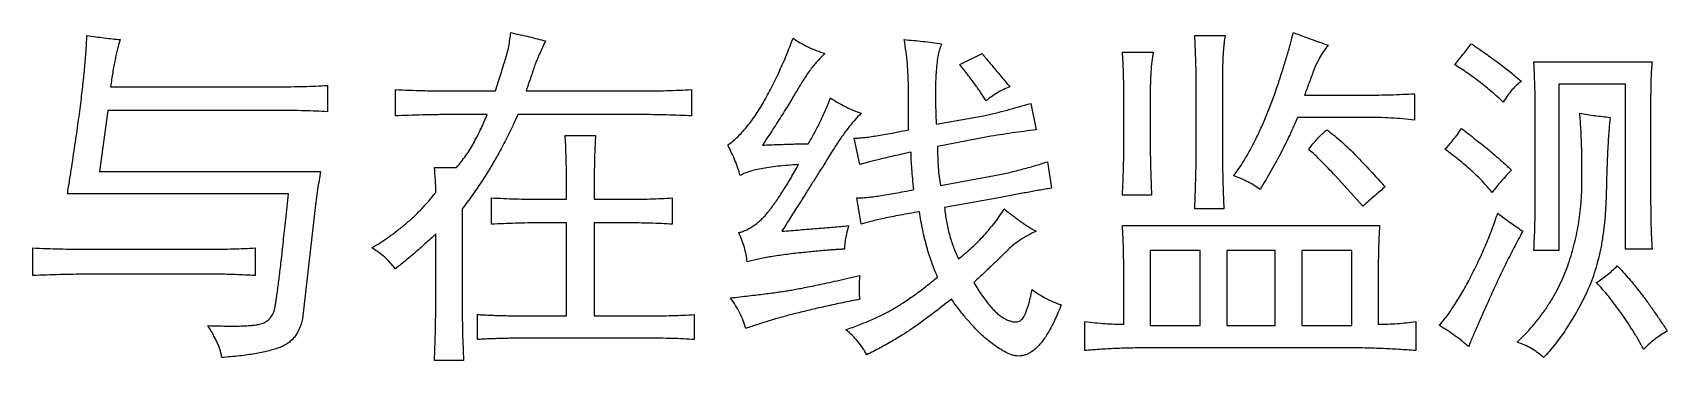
# Model space of a CAD drawing. Header units: millimetres. Extents: x 1359 to 3697, y -340 to 585.
# Drawn here: x 2986.6 to 3079.5, y 271.1 to 289.8 of the extents above; entities that cross this region are included whole.
import ezdxf

# ---------------------------------------------------------------- set-up
doc = ezdxf.new("R2010")
doc.units = ezdxf.units.MM

msp = doc.modelspace()

# ---------------------------------------------------------------- linework, layer by layer
at = {"color": 1, "linetype": 'Continuous', "lineweight": 25}
for p, q in [((3052.613, 289.599), (3054.35, 289.599)), ((3039.271, 287.941), (3040.534, 288.573)), ((3048.508, 288.652), (3050.245, 288.652)), ((3071.876, 288.099), (3078.587, 288.099)), ((3052.692, 282.81), (3052.692, 287.152)), ((3054.192, 287.31), (3054.192, 282.81)), ((2991.034, 286.678), (3000.508, 286.678)), ((3003.35, 286.757), (3003.35, 285.257)), ((3007.218, 285.02), (3007.218, 286.52)), ((3010.534, 286.441), (3012.903, 286.441)), ((3014.639, 286.441), (3021.034, 286.441)), ((3024.034, 286.52), (3024.034, 285.02)), ((3036.35, 284.231), (3036.35, 286.757)), ((3048.587, 283.283), (3048.587, 286.441)), ((3050.087, 286.204), (3050.087, 283.283)), ((3058.85, 286.204), (3062.403, 286.204)), ((3065.087, 286.283), (3065.087, 284.783)), ((3073.297, 286.836), (3073.297, 277.362)), ((3077.087, 286.836), (3073.297, 286.836)), ((3077.087, 277.441), (3077.087, 286.836)), ((2990.876, 285.336), (2990.403, 281.862)), ((3000.666, 285.336), (2990.876, 285.336)), ((3012.429, 285.099), (3010.534, 285.099)), ((3021.034, 285.099), (3014.166, 285.099)), ((3043.297, 285.731), (3043.613, 284.231)), ((3071.955, 280.204), (3071.955, 285.81)), ((3078.508, 285.81), (3078.508, 280.204)), ((3037.929, 284.547), (3040.613, 285.02)), ((3062.324, 284.941), (3058.455, 284.941)), ((3016.85, 283.915), (3018.587, 283.915)), ((3033.587, 282.257), (3033.271, 283.757)), ((3040.85, 283.836), (3038.008, 283.283)), ((3044.245, 282.415), (3044.482, 280.915)), ((2990.403, 281.862), (3002.955, 281.862)), ((3009.429, 282.099), (3010.692, 282.099)), ((3016.929, 280.283), (3016.929, 281.389)), ((3018.508, 281.389), (3018.508, 280.283)), ((3038.166, 281.073), (3041.245, 281.626)), ((3062.166, 279.889), (3060.587, 281.626)), ((3001.139, 280.599), (2988.587, 280.599)), ((3050.166, 280.52), (3048.508, 280.52)), ((3002.639, 279.652), (3001.929, 273.494)), ((3011.008, 279.731), (3011.008, 274.204)), ((3012.666, 278.862), (3012.666, 280.362)), ((3015.429, 280.283), (3016.929, 280.283)), ((3018.508, 280.283), (3020.324, 280.283)), ((3022.929, 280.362), (3022.929, 278.862)), ((3033.666, 278.862), (3033.429, 280.362)), ((3041.482, 280.362), (3038.403, 279.81)), ((3054.271, 279.731), (3052.613, 279.731)), ((3016.929, 278.941), (3015.429, 278.941)), ((3016.929, 273.652), (3016.929, 278.941)), ((3020.324, 278.941), (3018.508, 278.941)), ((3018.508, 278.941), (3018.508, 273.652)), ((3048.508, 278.783), (3063.113, 278.783)), ((3009.508, 274.204), (3009.508, 278.31)), ((2986.613, 275.941), (2986.613, 277.52)), ((2989.613, 277.441), (2996.639, 277.441)), ((2999.245, 277.52), (2999.245, 275.941)), ((3052.929, 277.362), (3050.087, 277.362)), ((3050.087, 277.362), (3050.087, 273.099)), ((3052.929, 273.099), (3052.929, 277.362)), ((3057.192, 277.362), (3054.429, 277.362)), ((3054.429, 277.362), (3054.429, 273.099)), ((3057.192, 273.099), (3057.192, 277.362)), ((3061.534, 277.362), (3058.692, 277.362)), ((3058.692, 277.362), (3058.692, 273.099)), ((3061.534, 273.099), (3061.534, 277.362)), ((3073.297, 277.362), (3071.876, 277.362)), ((3078.587, 277.441), (3077.087, 277.441)), ((2997.192, 276.02), (2989.613, 276.02)), ((3048.587, 273.178), (3048.587, 276.178)), ((3063.034, 276.178), (3063.034, 273.178)), ((3011.876, 272.31), (3011.876, 273.731)), ((3015.113, 273.652), (3016.929, 273.652)), ((3018.508, 273.652), (3021.508, 273.652)), ((3024.192, 273.731), (3024.192, 272.31)), ((3046.376, 271.678), (3046.376, 273.336)), ((3050.087, 273.099), (3052.929, 273.099)), ((3054.429, 273.099), (3057.192, 273.099)), ((3058.692, 273.099), (3061.534, 273.099)), ((3065.166, 273.336), (3065.166, 271.678)), ((3021.508, 272.389), (3015.113, 272.389)), ((3011.087, 271.126), (3009.429, 271.126)), ((3061.061, 271.836), (3050.166, 271.836))]:
    msp.add_line(p, q, dxfattribs=at)
for points, knots in [([(3012.903, 286.441), (3012.953, 286.607), (3013.05, 286.926), (3013.195, 287.387), (3013.328, 287.813), (3013.495, 288.334), (3013.669, 288.975), (3013.737, 289.496), (3013.771, 289.757)], [0, 0, 0, 0, 0.151379, 0.291428, 0.421774, 0.541351, 0.769979, 1, 1, 1, 1]), ([(3013.771, 289.757), (3013.951, 289.719), (3014.301, 289.644), (3014.807, 289.523), (3015.287, 289.408), (3015.595, 289.324), (3015.745, 289.283)], [0, 0, 0, 0, 0.271219, 0.528708, 0.770455, 1, 1, 1, 1]), ([(3054.824, 281.626), (3054.932, 281.768), (3055.161, 282.07), (3055.479, 282.582), (3055.81, 283.159), (3056.139, 283.807), (3056.464, 284.509), (3056.774, 285.254), (3057.074, 286.031), (3057.352, 286.83), (3057.605, 287.622), (3057.842, 288.376), (3058.043, 289.083), (3058.162, 289.539), (3058.218, 289.757)], [0, 0, 0, 0, 0.060637, 0.128268, 0.203476, 0.286098, 0.374068, 0.465296, 0.558971, 0.656103, 0.751457, 0.840567, 0.923583, 1, 1, 1, 1]), ([(3058.218, 289.757), (3058.553, 289.63), (3059.207, 289.383), (3059.869, 289.157), (3060.192, 289.047)], [0, 0, 0, 0, 0.511592, 1, 1, 1, 1]), ([(2988.587, 280.599), (2988.629, 280.857), (2988.712, 281.365), (2988.828, 282.112), (2988.937, 282.83), (2989.039, 283.52), (2989.136, 284.182), (2989.224, 284.815), (2989.302, 285.421), (2989.376, 285.998), (2989.44, 286.546), (2989.499, 287.066), (2989.548, 287.557), (2989.593, 288.02), (2989.627, 288.455), (2989.658, 288.861), (2989.678, 289.239), (2989.687, 289.482), (2989.692, 289.599)], [0, 0, 0, 0, 0.086523, 0.170029, 0.249885, 0.326776, 0.400704, 0.470986, 0.538265, 0.602584, 0.663267, 0.720995, 0.775416, 0.826566, 0.874742, 0.919656, 0.961292, 1, 1, 1, 1]), ([(2989.692, 289.599), (2989.86, 289.574), (2990.188, 289.526), (2990.671, 289.462), (2991.135, 289.405), (2991.439, 289.376), (2991.587, 289.362)], [0, 0, 0, 0, 0.266112, 0.520974, 0.766147, 1, 1, 1, 1]), ([(2991.587, 289.362), (2991.56, 289.28), (2991.503, 289.107), (2991.433, 288.832), (2991.358, 288.534), (2991.288, 288.211), (2991.222, 287.863), (2991.154, 287.49), (2991.094, 287.092), (2991.055, 286.819), (2991.034, 286.678)], [0, 0, 0, 0, 0.095035, 0.198682, 0.31059, 0.430562, 0.559714, 0.698294, 0.844932, 1, 1, 1, 1]), ([(3015.745, 289.283), (3015.684, 289.16), (3015.57, 288.927), (3015.415, 288.599), (3015.29, 288.315), (3015.207, 288.099), (3015.145, 287.931), (3015.096, 287.787), (3015.037, 287.621), (3014.973, 287.43), (3014.899, 287.216), (3014.818, 286.979), (3014.73, 286.717), (3014.671, 286.536), (3014.639, 286.441)], [0, 0, 0, 0, 0.1353323, 0.2548509, 0.3560705, 0.4403602, 0.4821664, 0.531832, 0.5896771, 0.655389, 0.7292788, 0.8122527, 0.9021898, 1, 1, 1, 1]), ([(3026.087, 283.362), (3026.172, 283.426), (3026.348, 283.556), (3026.603, 283.775), (3026.851, 284.026), (3027.099, 284.304), (3027.346, 284.609), (3027.587, 284.944), (3027.83, 285.304), (3028.149, 285.834), (3028.541, 286.541), (3028.978, 287.451), (3029.41, 288.419), (3029.666, 289.095), (3029.797, 289.441)], [0, 0, 0, 0, 0.044267, 0.090829, 0.139558, 0.191232, 0.245424, 0.302586, 0.363073, 0.426198, 0.559554, 0.699333, 0.845982, 1, 1, 1, 1]), ([(3029.797, 289.441), (3029.933, 289.352), (3030.206, 289.172), (3030.647, 288.939), (3031.118, 288.737), (3031.447, 288.628), (3031.613, 288.573)], [0, 0, 0, 0, 0.240077, 0.486096, 0.739586, 1, 1, 1, 1]), ([(3036.35, 286.757), (3036.347, 286.96), (3036.341, 287.375), (3036.295, 288.012), (3036.218, 288.678), (3036.149, 289.131), (3036.113, 289.362)], [0, 0, 0, 0, 0.23231, 0.475179, 0.731403, 1, 1, 1, 1]), ([(3036.113, 289.362), (3036.462, 289.332), (3037.175, 289.27), (3037.883, 289.174), (3038.245, 289.126)], [0, 0, 0, 0, 0.490216, 1, 1, 1, 1]), ([(3038.245, 289.126), (3038.206, 289.035), (3038.122, 288.833), (3038.036, 288.482), (3037.972, 288.058), (3037.932, 287.657), (3037.91, 287.295), (3037.899, 286.986), (3037.889, 286.649), (3037.887, 286.283), (3037.89, 285.89), (3037.9, 285.468), (3037.91, 285.016), (3037.923, 284.706), (3037.929, 284.547)], [0, 0, 0, 0, 0.06393, 0.141752, 0.234036, 0.342157, 0.403028, 0.469525, 0.542959, 0.622068, 0.706871, 0.798653, 0.896144, 1, 1, 1, 1]), ([(3052.692, 287.152), (3052.691, 287.341), (3052.688, 287.729), (3052.672, 288.326), (3052.65, 288.953), (3052.626, 289.381), (3052.613, 289.599)], [0, 0, 0, 0, 0.231643, 0.475286, 0.732167, 1, 1, 1, 1]), ([(3054.35, 289.599), (3054.337, 289.53), (3054.309, 289.385), (3054.277, 289.153), (3054.253, 288.9), (3054.227, 288.625), (3054.216, 288.327), (3054.198, 288.008), (3054.195, 287.665), (3054.193, 287.431), (3054.192, 287.31)], [0, 0, 0, 0, 0.091832, 0.19331, 0.304587, 0.424611, 0.553267, 0.693359, 0.842235, 1, 1, 1, 1]), ([(3060.192, 289.047), (3060.103, 288.929), (3059.929, 288.699), (3059.708, 288.332), (3059.514, 287.965), (3059.319, 287.472), (3059.104, 286.885), (3058.932, 286.425), (3058.85, 286.204)], [0, 0, 0, 0, 0.139761, 0.274361, 0.405574, 0.53379, 0.77686, 1, 1, 1, 1]), ([(3067.376, 287.941), (3067.536, 288.131), (3067.861, 288.518), (3068.167, 288.921), (3068.324, 289.126)], [0, 0, 0, 0, 0.4902162, 1, 1, 1, 1]), ([(3068.324, 289.126), (3068.591, 288.945), (3069.111, 288.593), (3069.85, 288.054), (3070.533, 287.527), (3070.959, 287.168), (3071.166, 286.994)], [0, 0, 0, 0, 0.272187, 0.52951, 0.772198, 1, 1, 1, 1]), ([(3031.613, 288.573), (3031.48, 288.445), (3031.201, 288.176), (3030.816, 287.704), (3030.435, 287.16), (3030.131, 286.655), (3029.875, 286.218), (3029.666, 285.864), (3029.436, 285.492), (3029.191, 285.101), (3028.931, 284.692), (3028.657, 284.264), (3028.363, 283.82), (3028.163, 283.517), (3028.061, 283.362)], [0, 0, 0, 0, 0.087637, 0.183855, 0.28842, 0.402395, 0.463546, 0.52866, 0.597584, 0.670722, 0.74744, 0.827742, 0.911883, 1, 1, 1, 1]), ([(3040.771, 285.889), (3040.672, 286.04), (3040.462, 286.361), (3040.109, 286.853), (3039.711, 287.388), (3039.422, 287.751), (3039.271, 287.941)], [0, 0, 0, 0, 0.213951, 0.452238, 0.713437, 1, 1, 1, 1]), ([(3040.534, 288.573), (3040.565, 288.534), (3040.636, 288.444), (3040.76, 288.294), (3040.916, 288.112), (3041.096, 287.89), (3041.31, 287.638), (3041.55, 287.347), (3041.821, 287.024), (3042.013, 286.797), (3042.113, 286.678)], [0, 0, 0, 0, 0.060727, 0.139051, 0.236652, 0.352012, 0.486648, 0.639044, 0.810717, 1, 1, 1, 1]), ([(3048.587, 286.441), (3048.583, 286.81), (3048.576, 287.547), (3048.531, 288.284), (3048.508, 288.652)], [0, 0, 0, 0, 0.499693, 1, 1, 1, 1]), ([(3050.245, 288.652), (3050.22, 288.473), (3050.167, 288.099), (3050.121, 287.511), (3050.091, 286.874), (3050.088, 286.434), (3050.087, 286.204)], [0, 0, 0, 0, 0.221028, 0.461304, 0.720057, 1, 1, 1, 1]), ([(3070.139, 285.81), (3069.926, 286.004), (3069.497, 286.393), (3068.821, 286.942), (3068.113, 287.46), (3067.622, 287.781), (3067.376, 287.941)], [0, 0, 0, 0, 0.2477069, 0.4969001, 0.7477564, 1, 1, 1, 1]), ([(3071.955, 285.81), (3071.956, 285.867), (3071.957, 285.994), (3071.948, 286.2), (3071.944, 286.438), (3071.935, 286.708), (3071.922, 287.01), (3071.912, 287.345), (3071.893, 287.711), (3071.882, 287.967), (3071.876, 288.099)], [0, 0, 0, 0, 0.075301, 0.165953, 0.269364, 0.38812, 0.519676, 0.665262, 0.826256, 1, 1, 1, 1]), ([(3078.587, 288.099), (3078.574, 287.953), (3078.546, 287.631), (3078.526, 287.102), (3078.511, 286.485), (3078.509, 286.045), (3078.508, 285.81)], [0, 0, 0, 0, 0.192006, 0.42318, 0.692483, 1, 1, 1, 1]), ([(3071.166, 286.994), (3071.073, 286.922), (3070.881, 286.774), (3070.623, 286.495), (3070.368, 286.176), (3070.218, 285.935), (3070.139, 285.81)], [0, 0, 0, 0, 0.222668, 0.461317, 0.718724, 1, 1, 1, 1]), ([(3000.508, 286.678), (3000.764, 286.679), (3001.264, 286.682), (3001.994, 286.697), (3002.686, 286.718), (3003.133, 286.744), (3003.35, 286.757)], [0, 0, 0, 0, 0.27044, 0.527557, 0.770366, 1, 1, 1, 1]), ([(3007.218, 286.52), (3007.475, 286.508), (3008.001, 286.482), (3008.81, 286.46), (3009.659, 286.445), (3010.238, 286.443), (3010.534, 286.441)], [0, 0, 0, 0, 0.232074, 0.476349, 0.73202, 1, 1, 1, 1]), ([(3021.034, 286.441), (3021.304, 286.443), (3021.831, 286.445), (3022.601, 286.46), (3023.331, 286.482), (3023.804, 286.508), (3024.034, 286.52)], [0, 0, 0, 0, 0.269859, 0.526119, 0.769793, 1, 1, 1, 1]), ([(3030.666, 283.441), (3030.783, 283.643), (3031.019, 284.05), (3031.342, 284.689), (3031.651, 285.354), (3031.835, 285.814), (3031.929, 286.047)], [0, 0, 0, 0, 0.241243, 0.487127, 0.74035, 1, 1, 1, 1]), ([(3031.929, 286.047), (3032.062, 285.958), (3032.33, 285.78), (3032.755, 285.546), (3033.201, 285.343), (3033.51, 285.233), (3033.666, 285.178)], [0, 0, 0, 0, 0.246437, 0.494968, 0.745484, 1, 1, 1, 1]), ([(3042.113, 286.678), (3041.985, 286.625), (3041.736, 286.52), (3041.384, 286.332), (3041.062, 286.124), (3040.867, 285.966), (3040.771, 285.889)], [0, 0, 0, 0, 0.265394, 0.519669, 0.762884, 1, 1, 1, 1]), ([(3062.403, 286.204), (3062.85, 286.208), (3063.745, 286.215), (3064.64, 286.261), (3065.087, 286.283)], [0, 0, 0, 0, 0.499792, 1, 1, 1, 1]), ([(3003.35, 285.257), (3003.137, 285.27), (3002.702, 285.295), (3002.041, 285.317), (3001.36, 285.332), (3000.9, 285.335), (3000.666, 285.336)], [0, 0, 0, 0, 0.238782, 0.486069, 0.738704, 1, 1, 1, 1]), ([(3010.534, 285.099), (3010.228, 285.098), (3009.636, 285.096), (3008.777, 285.08), (3007.977, 285.059), (3007.465, 285.033), (3007.218, 285.02)], [0, 0, 0, 0, 0.276792, 0.535985, 0.776734, 1, 1, 1, 1]), ([(3010.692, 282.099), (3010.783, 282.206), (3010.968, 282.423), (3011.218, 282.771), (3011.462, 283.135), (3011.756, 283.646), (3012.09, 284.298), (3012.317, 284.835), (3012.429, 285.099)], [0, 0, 0, 0, 0.1210556, 0.2448326, 0.3696589, 0.497975, 0.7525828, 1, 1, 1, 1]), ([(3014.166, 285.099), (3014.082, 284.91), (3013.91, 284.518), (3013.617, 283.922), (3013.297, 283.294), (3012.939, 282.635), (3012.536, 281.948), (3012.077, 281.233), (3011.566, 280.488), (3011.198, 279.988), (3011.008, 279.731)], [0, 0, 0, 0, 0.099577, 0.205776, 0.318884, 0.438344, 0.565979, 0.701615, 0.846461, 1, 1, 1, 1]), ([(3024.034, 285.02), (3023.804, 285.033), (3023.331, 285.059), (3022.601, 285.08), (3021.831, 285.096), (3021.304, 285.098), (3021.034, 285.099)], [0, 0, 0, 0, 0.230207, 0.473881, 0.730141, 1, 1, 1, 1]), ([(3033.666, 285.178), (3033.531, 285.037), (3033.25, 284.741), (3032.851, 284.239), (3032.444, 283.671), (3032.106, 283.14), (3031.808, 282.662), (3031.546, 282.236), (3031.24, 281.755), (3030.899, 281.212), (3030.522, 280.608), (3030.104, 279.948), (3029.647, 279.228), (3029.33, 278.728), (3029.166, 278.468)], [0, 0, 0, 0, 0.072364, 0.151257, 0.237494, 0.331308, 0.384549, 0.446216, 0.516693, 0.596095, 0.683922, 0.780561, 0.885818, 1, 1, 1, 1]), ([(3040.613, 285.02), (3041.061, 285.129), (3041.961, 285.348), (3042.851, 285.603), (3043.297, 285.731)], [0, 0, 0, 0, 0.498249, 1, 1, 1, 1]), ([(3070.929, 272.152), (3071.084, 272.304), (3071.39, 272.605), (3071.814, 273.083), (3072.209, 273.569), (3072.57, 274.072), (3072.901, 274.586), (3073.2, 275.115), (3073.463, 275.659), (3073.697, 276.214), (3073.901, 276.782), (3074.08, 277.359), (3074.232, 277.944), (3074.356, 278.538), (3074.462, 279.139), (3074.532, 279.749), (3074.583, 280.368), (3074.604, 280.99), (3074.608, 281.602), (3074.608, 282.193), (3074.603, 282.757), (3074.591, 283.294), (3074.573, 283.804), (3074.551, 284.287), (3074.518, 284.742), (3074.494, 285.036), (3074.482, 285.178)], [0, 0, 0, 0, 0.046419, 0.091728, 0.13648, 0.180377, 0.223964, 0.267262, 0.310136, 0.353098, 0.396079, 0.439057, 0.482122, 0.525366, 0.568706, 0.612571, 0.656686, 0.701523, 0.745497, 0.787594, 0.827817, 0.866171, 0.902454, 0.93688, 0.969471, 1, 1, 1, 1]), ([(3074.482, 285.178), (3074.771, 285.129), (3075.347, 285.032), (3075.929, 284.971), (3076.218, 284.941)], [0, 0, 0, 0, 0.501464, 1, 1, 1, 1]), ([(3033.271, 283.757), (3033.345, 283.76), (3033.508, 283.765), (3033.777, 283.786), (3034.09, 283.825), (3034.452, 283.879), (3034.861, 283.942), (3035.315, 284.025), (3035.817, 284.122), (3036.167, 284.193), (3036.35, 284.231)], [0, 0, 0, 0, 0.071311, 0.156882, 0.258871, 0.37542, 0.508291, 0.656889, 0.820172, 1, 1, 1, 1]), ([(3043.613, 284.231), (3043.159, 284.174), (3042.235, 284.058), (3041.316, 283.911), (3040.85, 283.836)], [0, 0, 0, 0, 0.492297, 1, 1, 1, 1]), ([(3058.455, 284.941), (3058.315, 284.617), (3058.025, 283.95), (3057.523, 282.944), (3056.958, 281.897), (3056.539, 281.196), (3056.324, 280.836)], [0, 0, 0, 0, 0.228735, 0.471073, 0.728235, 1, 1, 1, 1]), ([(3059.087, 283.126), (3059.167, 283.229), (3059.324, 283.433), (3059.577, 283.719), (3059.836, 283.988), (3060.021, 284.15), (3060.113, 284.231)], [0, 0, 0, 0, 0.258968, 0.511242, 0.757524, 1, 1, 1, 1]), ([(3060.113, 284.231), (3060.258, 284.123), (3060.549, 283.907), (3060.965, 283.55), (3061.377, 283.173), (3061.914, 282.624), (3062.599, 281.896), (3063.147, 281.301), (3063.429, 280.994)], [0, 0, 0, 0, 0.116406, 0.234398, 0.354309, 0.476794, 0.730769, 1, 1, 1, 1]), ([(3065.087, 284.783), (3064.872, 284.808), (3064.432, 284.859), (3063.755, 284.907), (3063.049, 284.937), (3062.568, 284.94), (3062.324, 284.941)], [0, 0, 0, 0, 0.234704, 0.479253, 0.734975, 1, 1, 1, 1]), ([(3066.824, 283.126), (3066.904, 283.208), (3067.068, 283.38), (3067.305, 283.662), (3067.541, 283.975), (3067.693, 284.196), (3067.771, 284.31)], [0, 0, 0, 0, 0.227442, 0.469258, 0.727621, 1, 1, 1, 1]), ([(3067.771, 284.31), (3068.038, 284.103), (3068.556, 283.702), (3069.298, 283.103), (3069.978, 282.519), (3070.406, 282.129), (3070.613, 281.941)], [0, 0, 0, 0, 0.27357, 0.5308376, 0.7734388, 1, 1, 1, 1]), ([(3076.218, 284.941), (3076.205, 284.844), (3076.175, 284.624), (3076.143, 284.256), (3076.106, 283.815), (3076.08, 283.299), (3076.049, 282.71), (3076.024, 282.046), (3076, 281.308), (3075.984, 280.514), (3075.954, 279.701), (3075.885, 278.907), (3075.79, 278.15), (3075.666, 277.43), (3075.508, 276.746), (3075.318, 276.1), (3075.1, 275.489), (3074.846, 274.918), (3074.571, 274.379), (3074.294, 273.862), (3074.006, 273.371), (3073.705, 272.906), (3073.404, 272.461), (3073.089, 272.044), (3072.765, 271.653), (3072.54, 271.405), (3072.429, 271.283)], [0, 0, 0, 0, 0.0202419, 0.0456483, 0.076054, 0.1114394, 0.1520365, 0.1976379, 0.2482473, 0.3040678, 0.3611259, 0.4157192, 0.4681285, 0.5182567, 0.5662664, 0.6125066, 0.6568897, 0.6996696, 0.7412328, 0.7813792, 0.8205215, 0.8584403, 0.8954095, 0.9310993, 0.9660268, 1, 1, 1, 1]), ([(3016.929, 281.389), (3016.928, 281.639), (3016.926, 282.113), (3016.91, 282.785), (3016.89, 283.377), (3016.863, 283.745), (3016.85, 283.915)], [0, 0, 0, 0, 0.297246, 0.562162, 0.797126, 1, 1, 1, 1]), ([(3018.587, 283.915), (3018.574, 283.745), (3018.546, 283.377), (3018.526, 282.785), (3018.511, 282.113), (3018.509, 281.639), (3018.508, 281.389)], [0, 0, 0, 0, 0.202874, 0.437838, 0.702754, 1, 1, 1, 1]), ([(3026.797, 281.626), (3026.754, 281.771), (3026.667, 282.065), (3026.504, 282.5), (3026.313, 282.935), (3026.163, 283.219), (3026.087, 283.362)], [0, 0, 0, 0, 0.242456, 0.487944, 0.7413211, 1, 1, 1, 1]), ([(3028.061, 283.362), (3028.213, 283.368), (3028.504, 283.379), (3028.922, 283.399), (3029.303, 283.408), (3029.647, 283.421), (3029.954, 283.43), (3030.224, 283.434), (3030.457, 283.443), (3030.6, 283.442), (3030.666, 283.441)], [0, 0, 0, 0, 0.175123, 0.335675, 0.481573, 0.614016, 0.731848, 0.835074, 0.924842, 1, 1, 1, 1]), ([(3038.008, 283.283), (3038.009, 283.08), (3038.012, 282.685), (3038.042, 282.112), (3038.089, 281.578), (3038.141, 281.237), (3038.166, 281.073)], [0, 0, 0, 0, 0.275476, 0.534127, 0.775035, 1, 1, 1, 1]), ([(3048.508, 280.52), (3048.52, 280.776), (3048.544, 281.269), (3048.567, 281.984), (3048.583, 282.65), (3048.585, 283.078), (3048.587, 283.283)], [0, 0, 0, 0, 0.277401, 0.535613, 0.776821, 1, 1, 1, 1]), ([(3050.087, 283.283), (3050.088, 283.078), (3050.091, 282.65), (3050.107, 281.984), (3050.129, 281.269), (3050.153, 280.776), (3050.166, 280.52)], [0, 0, 0, 0, 0.223179, 0.464387, 0.722599, 1, 1, 1, 1]), ([(3026.718, 278.389), (3026.797, 278.41), (3026.956, 278.454), (3027.187, 278.552), (3027.41, 278.677), (3027.63, 278.824), (3027.846, 278.994), (3028.058, 279.188), (3028.263, 279.408), (3028.531, 279.746), (3028.872, 280.213), (3029.281, 280.831), (3029.698, 281.519), (3029.971, 282.005), (3030.113, 282.257)], [0, 0, 0, 0, 0.046259, 0.093677, 0.14177, 0.191694, 0.243768, 0.297864, 0.354685, 0.414542, 0.542933, 0.68318, 0.835539, 1, 1, 1, 1]), ([(3030.113, 282.257), (3029.905, 282.244), (3029.51, 282.218), (3028.948, 282.162), (3028.444, 282.099), (3027.999, 282.027), (3027.613, 281.944), (3027.287, 281.851), (3027.016, 281.754), (3026.866, 281.666), (3026.797, 281.626)], [0, 0, 0, 0, 0.183588, 0.349473, 0.49856, 0.631003, 0.747202, 0.846524, 0.930352, 1, 1, 1, 1]), ([(3036.508, 282.968), (3036.337, 282.93), (3036.009, 282.857), (3035.54, 282.749), (3035.112, 282.65), (3034.726, 282.556), (3034.382, 282.472), (3034.079, 282.396), (3033.819, 282.326), (3033.66, 282.279), (3033.587, 282.257)], [0, 0, 0, 0, 0.174358, 0.335009, 0.48079, 0.612875, 0.731042, 0.834349, 0.923991, 1, 1, 1, 1]), ([(3036.666, 280.836), (3036.641, 281.039), (3036.594, 281.426), (3036.545, 281.984), (3036.513, 282.492), (3036.51, 282.815), (3036.508, 282.968)], [0, 0, 0, 0, 0.286251, 0.547045, 0.78532, 1, 1, 1, 1]), ([(3041.245, 281.626), (3041.505, 281.679), (3042.021, 281.784), (3042.78, 281.98), (3043.522, 282.179), (3044.006, 282.337), (3044.245, 282.415)], [0, 0, 0, 0, 0.257178, 0.508718, 0.756902, 1, 1, 1, 1]), ([(3052.613, 279.731), (3052.626, 280.002), (3052.65, 280.535), (3052.672, 281.319), (3052.688, 282.075), (3052.691, 282.568), (3052.692, 282.81)], [0, 0, 0, 0, 0.264144, 0.519613, 0.764572, 1, 1, 1, 1]), ([(3054.192, 282.81), (3054.193, 282.568), (3054.196, 282.075), (3054.212, 281.319), (3054.234, 280.535), (3054.259, 280.002), (3054.271, 279.731)], [0, 0, 0, 0, 0.235428, 0.480387, 0.735856, 1, 1, 1, 1]), ([(3060.587, 281.626), (3060.458, 281.765), (3060.205, 282.039), (3059.827, 282.431), (3059.455, 282.791), (3059.207, 283.016), (3059.087, 283.126)], [0, 0, 0, 0, 0.269063, 0.526288, 0.769876, 1, 1, 1, 1]), ([(3069.508, 280.678), (3069.327, 280.89), (3068.954, 281.325), (3068.316, 281.939), (3067.607, 282.55), (3067.09, 282.93), (3066.824, 283.126)], [0, 0, 0, 0, 0.229192, 0.471583, 0.728351, 1, 1, 1, 1]), ([(3002.955, 281.862), (3002.929, 281.698), (3002.873, 281.356), (3002.795, 280.823), (3002.716, 280.251), (3002.665, 279.856), (3002.639, 279.652)], [0, 0, 0, 0, 0.224091, 0.465005, 0.724066, 1, 1, 1, 1]), ([(3009.508, 280.678), (3009.504, 280.915), (3009.497, 281.39), (3009.452, 281.863), (3009.429, 282.099)], [0, 0, 0, 0, 0.49926, 1, 1, 1, 1]), ([(3056.324, 280.836), (3056.215, 280.914), (3055.993, 281.073), (3055.63, 281.279), (3055.239, 281.466), (3054.964, 281.572), (3054.824, 281.626)], [0, 0, 0, 0, 0.2360154, 0.4801353, 0.7353902, 1, 1, 1, 1]), ([(3070.613, 281.941), (3070.411, 281.734), (3070.02, 281.333), (3069.675, 280.892), (3069.508, 280.678)], [0, 0, 0, 0, 0.516039, 1, 1, 1, 1]), ([(2996.561, 273.099), (2996.743, 273.094), (2997.09, 273.084), (2997.585, 273.075), (2998.027, 273.071), (2998.418, 273.076), (2998.758, 273.092), (2999.046, 273.109), (2999.282, 273.139), (2999.521, 273.182), (2999.769, 273.265), (3000.01, 273.425), (3000.198, 273.633), (3000.296, 273.828), (3000.343, 273.993), (3000.371, 274.128), (3000.402, 274.307), (3000.442, 274.528), (3000.477, 274.795), (3000.522, 275.105), (3000.569, 275.459), (3000.617, 275.857), (3000.675, 276.298), (3000.728, 276.784), (3000.792, 277.312), (3000.851, 277.886), (3000.919, 278.502), (3000.988, 279.162), (3001.066, 279.865), (3001.115, 280.35), (3001.139, 280.599)], [0, 0, 0, 0, 0.050497, 0.096125, 0.137157, 0.173063, 0.204406, 0.231197, 0.25296, 0.270273, 0.298618, 0.324522, 0.349563, 0.375518, 0.384232, 0.39694, 0.413672, 0.434485, 0.459299, 0.488198, 0.521146, 0.558144, 0.599227, 0.64433, 0.693517, 0.746729, 0.804024, 0.865105, 0.930539, 1, 1, 1, 1]), ([(3005.876, 277.52), (3006.035, 277.617), (3006.356, 277.811), (3006.831, 278.131), (3007.304, 278.483), (3007.777, 278.862), (3008.242, 279.267), (3008.684, 279.71), (3009.111, 280.177), (3009.375, 280.511), (3009.508, 280.678)], [0, 0, 0, 0, 0.114967, 0.232879, 0.354625, 0.480059, 0.607992, 0.736524, 0.867773, 1, 1, 1, 1]), ([(3033.429, 280.362), (3033.515, 280.365), (3033.701, 280.37), (3034.002, 280.39), (3034.344, 280.43), (3034.727, 280.484), (3035.152, 280.547), (3035.619, 280.63), (3036.128, 280.727), (3036.482, 280.799), (3036.666, 280.836)], [0, 0, 0, 0, 0.078602, 0.170761, 0.275848, 0.393888, 0.524809, 0.66981, 0.827906, 1, 1, 1, 1]), ([(3044.482, 280.915), (3044.242, 280.875), (3043.754, 280.792), (3043.014, 280.658), (3042.254, 280.514), (3041.742, 280.413), (3041.482, 280.362)], [0, 0, 0, 0, 0.2392016, 0.4866196, 0.7392735, 1, 1, 1, 1]), ([(3063.429, 280.994), (3063.333, 280.912), (3063.135, 280.742), (3062.828, 280.477), (3062.503, 280.189), (3062.281, 279.991), (3062.166, 279.889)], [0, 0, 0, 0, 0.2248501, 0.4668981, 0.7248421, 1, 1, 1, 1]), ([(3012.666, 280.362), (3013.12, 280.34), (3014.04, 280.294), (3014.962, 280.287), (3015.429, 280.283)], [0, 0, 0, 0, 0.493325, 1, 1, 1, 1]), ([(3020.324, 280.283), (3020.556, 280.285), (3021.01, 280.287), (3021.676, 280.302), (3022.312, 280.324), (3022.726, 280.35), (3022.929, 280.362)], [0, 0, 0, 0, 0.266958, 0.522752, 0.766312, 1, 1, 1, 1]), ([(3036.982, 279.573), (3036.791, 279.541), (3036.425, 279.481), (3035.901, 279.383), (3035.418, 279.294), (3034.982, 279.203), (3034.589, 279.115), (3034.241, 279.032), (3033.939, 278.946), (3033.752, 278.889), (3033.666, 278.862)], [0, 0, 0, 0, 0.1703972, 0.3280666, 0.4718681, 0.6038364, 0.7221463, 0.8276751, 0.9198683, 1, 1, 1, 1]), ([(3038.008, 275.862), (3037.893, 276.136), (3037.658, 276.696), (3037.384, 277.594), (3037.145, 278.557), (3037.037, 279.228), (3036.982, 279.573)], [0, 0, 0, 0, 0.230056, 0.472193, 0.728593, 1, 1, 1, 1]), ([(3038.403, 279.81), (3038.434, 279.551), (3038.497, 279.039), (3038.666, 278.291), (3038.892, 277.572), (3039.092, 277.116), (3039.192, 276.889)], [0, 0, 0, 0, 0.257368, 0.508697, 0.755093, 1, 1, 1, 1]), ([(3039.192, 276.889), (3039.429, 277.083), (3039.912, 277.479), (3040.474, 278.035), (3040.907, 278.516), (3041.219, 278.903), (3041.52, 279.306), (3041.704, 279.588), (3041.797, 279.731)], [0, 0, 0, 0, 0.237264, 0.483855, 0.610538, 0.738795, 0.868322, 1, 1, 1, 1]), ([(3041.797, 279.731), (3041.892, 279.654), (3042.075, 279.506), (3042.35, 279.304), (3042.599, 279.11), (3042.837, 278.947), (3043.052, 278.794), (3043.256, 278.671), (3043.437, 278.557), (3043.557, 278.496), (3043.613, 278.468)], [0, 0, 0, 0, 0.165314, 0.318946, 0.461227, 0.591953, 0.710572, 0.817878, 0.914984, 1, 1, 1, 1]), ([(3066.508, 273.099), (3066.656, 273.284), (3066.967, 273.671), (3067.404, 274.322), (3067.852, 275.058), (3068.297, 275.871), (3068.729, 276.738), (3069.126, 277.639), (3069.5, 278.555), (3069.715, 279.18), (3069.824, 279.494)], [0, 0, 0, 0, 0.097846, 0.205959, 0.324692, 0.454668, 0.589966, 0.726124, 0.862409, 1, 1, 1, 1]), ([(3069.824, 279.494), (3070.059, 279.314), (3070.524, 278.96), (3071.006, 278.63), (3071.245, 278.468)], [0, 0, 0, 0, 0.506346, 1, 1, 1, 1]), ([(3071.876, 277.362), (3071.899, 277.836), (3071.944, 278.783), (3071.952, 279.731), (3071.955, 280.204)], [0, 0, 0, 0, 0.500186, 1, 1, 1, 1]), ([(3078.508, 280.204), (3078.511, 279.738), (3078.518, 278.816), (3078.564, 277.895), (3078.587, 277.441)], [0, 0, 0, 0, 0.506675, 1, 1, 1, 1]), ([(3015.429, 278.941), (3014.962, 278.938), (3014.04, 278.931), (3013.12, 278.885), (3012.666, 278.862)], [0, 0, 0, 0, 0.506675, 1, 1, 1, 1]), ([(3022.929, 278.862), (3022.726, 278.875), (3022.312, 278.901), (3021.676, 278.922), (3021.01, 278.938), (3020.556, 278.94), (3020.324, 278.941)], [0, 0, 0, 0, 0.233688, 0.477248, 0.733042, 1, 1, 1, 1]), ([(3029.166, 278.468), (3029.511, 278.494), (3030.182, 278.544), (3031.158, 278.623), (3032.076, 278.702), (3032.669, 278.757), (3032.955, 278.783)], [0, 0, 0, 0, 0.272991, 0.53065, 0.772984, 1, 1, 1, 1]), ([(3032.955, 278.783), (3032.92, 278.657), (3032.852, 278.415), (3032.775, 278.065), (3032.728, 277.744), (3032.722, 277.539), (3032.718, 277.441)], [0, 0, 0, 0, 0.287936, 0.55054, 0.785859, 1, 1, 1, 1]), ([(3048.587, 276.178), (3048.583, 276.606), (3048.575, 277.475), (3048.531, 278.343), (3048.508, 278.783)], [0, 0, 0, 0, 0.492492, 1, 1, 1, 1]), ([(3063.113, 278.783), (3063.09, 278.343), (3063.046, 277.475), (3063.038, 276.606), (3063.034, 276.178)], [0, 0, 0, 0, 0.507508, 1, 1, 1, 1]), ([(3009.508, 278.31), (3009.303, 278.12), (3008.907, 277.752), (3008.318, 277.236), (3007.765, 276.761), (3007.396, 276.474), (3007.218, 276.336)], [0, 0, 0, 0, 0.2771604, 0.5361362, 0.7769483, 1, 1, 1, 1]), ([(3027.192, 276.731), (3027.175, 276.865), (3027.141, 277.138), (3027.037, 277.548), (3026.901, 277.969), (3026.78, 278.246), (3026.718, 278.389)], [0, 0, 0, 0, 0.2337924, 0.4770702, 0.7312502, 1, 1, 1, 1]), ([(3043.613, 278.468), (3043.45, 278.388), (3043.136, 278.235), (3042.701, 277.978), (3042.321, 277.704), (3042.044, 277.45), (3041.829, 277.235), (3041.643, 277.058), (3041.44, 276.854), (3041.207, 276.636), (3040.954, 276.393), (3040.675, 276.131), (3040.379, 275.842), (3040.169, 275.648), (3040.061, 275.547)], [0, 0, 0, 0, 0.117564, 0.226371, 0.327234, 0.420751, 0.469458, 0.524872, 0.586984, 0.655819, 0.731802, 0.814496, 0.90388, 1, 1, 1, 1]), ([(3071.245, 278.468), (3071.077, 278.153), (3070.743, 277.529), (3070.268, 276.588), (3069.817, 275.652), (3069.463, 274.878), (3069.194, 274.276), (3069.006, 273.855), (3068.834, 273.462), (3068.672, 273.1), (3068.526, 272.764), (3068.396, 272.454), (3068.274, 272.176), (3068.201, 271.999), (3068.166, 271.915)], [0, 0, 0, 0, 0.147542, 0.29324, 0.436606, 0.577867, 0.645993, 0.709609, 0.768716, 0.823479, 0.874103, 0.920592, 0.962362, 1, 1, 1, 1]), ([(2986.613, 277.52), (2986.873, 277.508), (2987.386, 277.483), (2988.146, 277.461), (2988.886, 277.445), (2989.373, 277.443), (2989.613, 277.441)], [0, 0, 0, 0, 0.260382, 0.512829, 0.760331, 1, 1, 1, 1]), ([(2996.639, 277.441), (2996.871, 277.443), (2997.326, 277.445), (2997.991, 277.46), (2998.628, 277.482), (2999.042, 277.508), (2999.245, 277.52)], [0, 0, 0, 0, 0.266958, 0.522752, 0.766312, 1, 1, 1, 1]), ([(3007.218, 276.336), (3007.123, 276.451), (3006.932, 276.68), (3006.612, 276.994), (3006.259, 277.277), (3006.005, 277.439), (3005.876, 277.52)], [0, 0, 0, 0, 0.248851, 0.497033, 0.746732, 1, 1, 1, 1]), ([(3032.718, 277.441), (3032.666, 277.441), (3032.546, 277.439), (3032.345, 277.43), (3032.102, 277.41), (3031.816, 277.392), (3031.488, 277.36), (3031.12, 277.331), (3030.71, 277.288), (3030.268, 277.242), (3029.815, 277.195), (3029.375, 277.139), (3028.957, 277.081), (3028.561, 277.02), (3028.188, 276.953), (3027.836, 276.882), (3027.506, 276.81), (3027.294, 276.757), (3027.192, 276.731)], [0, 0, 0, 0, 0.0283, 0.06449, 0.108094, 0.159576, 0.218496, 0.28477, 0.358495, 0.440145, 0.523413, 0.603159, 0.678819, 0.750408, 0.818553, 0.882677, 0.943319, 1, 1, 1, 1]), ([(2989.613, 276.02), (2989.373, 276.019), (2988.886, 276.016), (2988.146, 276.001), (2987.386, 275.979), (2986.873, 275.954), (2986.613, 275.941)], [0, 0, 0, 0, 0.239669, 0.487171, 0.739618, 1, 1, 1, 1]), ([(2999.245, 275.941), (2999.054, 275.954), (2998.686, 275.978), (2998.152, 276), (2997.659, 276.016), (2997.343, 276.019), (2997.192, 276.02)], [0, 0, 0, 0, 0.279474, 0.538751, 0.779382, 1, 1, 1, 1]), ([(3026.245, 274.678), (3026.424, 274.697), (3026.771, 274.734), (3027.276, 274.794), (3027.748, 274.848), (3028.188, 274.905), (3028.597, 274.956), (3028.973, 275.01), (3029.317, 275.059), (3029.643, 275.111), (3029.977, 275.168), (3030.347, 275.24), (3030.766, 275.325), (3031.235, 275.42), (3031.753, 275.533), (3032.32, 275.655), (3032.937, 275.793), (3033.365, 275.89), (3033.587, 275.941)], [0, 0, 0, 0, 0.072575, 0.140475, 0.204434, 0.263722, 0.319071, 0.370144, 0.416504, 0.458988, 0.50276, 0.553055, 0.610654, 0.674714, 0.745701, 0.823535, 0.908301, 1, 1, 1, 1]), ([(3032.797, 272.862), (3033.052, 272.954), (3033.544, 273.13), (3034.244, 273.425), (3034.887, 273.724), (3035.489, 274.042), (3036.077, 274.405), (3036.689, 274.826), (3037.341, 275.314), (3037.779, 275.674), (3038.008, 275.862)], [0, 0, 0, 0, 0.1339, 0.259065, 0.376423, 0.485352, 0.596381, 0.718725, 0.853322, 1, 1, 1, 1]), ([(3033.587, 275.941), (3033.576, 275.805), (3033.556, 275.549), (3033.542, 275.188), (3033.552, 274.876), (3033.576, 274.686), (3033.587, 274.599)], [0, 0, 0, 0, 0.305086, 0.572586, 0.805328, 1, 1, 1, 1]), ([(3075.429, 275.547), (3075.533, 275.614), (3075.743, 275.751), (3076.043, 275.981), (3076.337, 276.225), (3076.521, 276.404), (3076.613, 276.494)], [0, 0, 0, 0, 0.24551, 0.494138, 0.745455, 1, 1, 1, 1]), ([(3076.613, 276.494), (3076.721, 276.384), (3076.946, 276.155), (3077.275, 275.782), (3077.613, 275.372), (3077.965, 274.928), (3078.324, 274.444), (3078.694, 273.924), (3079.076, 273.368), (3079.326, 272.982), (3079.455, 272.783)], [0, 0, 0, 0, 0.098933, 0.205096, 0.318641, 0.439583, 0.568108, 0.704665, 0.848438, 1, 1, 1, 1]), ([(3040.061, 275.547), (3040.138, 275.42), (3040.286, 275.177), (3040.513, 274.835), (3040.737, 274.531), (3040.949, 274.259), (3041.16, 274.026), (3041.361, 273.824), (3041.559, 273.66), (3041.751, 273.533), (3041.931, 273.436), (3042.1, 273.368), (3042.253, 273.322), (3042.394, 273.302), (3042.523, 273.312), (3042.641, 273.342), (3042.743, 273.406), (3042.83, 273.496), (3042.91, 273.609), (3042.98, 273.752), (3043.054, 273.918), (3043.124, 274.113), (3043.189, 274.335), (3043.258, 274.583), (3043.317, 274.859), (3043.356, 275.051), (3043.376, 275.152)], [0, 0, 0, 0, 0.079469, 0.153086, 0.220523, 0.282009, 0.338356, 0.389074, 0.435193, 0.475995, 0.512766, 0.544945, 0.573279, 0.598604, 0.621171, 0.642385, 0.663307, 0.684778, 0.709183, 0.737517, 0.770103, 0.80687, 0.84844, 0.894541, 0.944967, 1, 1, 1, 1]), ([(3043.376, 275.152), (3043.499, 275.063), (3043.746, 274.884), (3044.146, 274.649), (3044.577, 274.447), (3044.88, 274.338), (3045.034, 274.283)], [0, 0, 0, 0, 0.241193, 0.486591, 0.73915, 1, 1, 1, 1]), ([(3078.113, 271.757), (3078.008, 271.945), (3077.8, 272.314), (3077.48, 272.851), (3077.146, 273.359), (3076.816, 273.847), (3076.477, 274.308), (3076.137, 274.746), (3075.79, 275.16), (3075.548, 275.419), (3075.429, 275.547)], [0, 0, 0, 0, 0.138649, 0.272734, 0.403024, 0.530003, 0.652217, 0.771682, 0.887548, 1, 1, 1, 1]), ([(3009.429, 271.126), (3009.452, 271.632), (3009.497, 272.658), (3009.504, 273.685), (3009.508, 274.204)], [0, 0, 0, 0, 0.49399, 1, 1, 1, 1]), ([(3011.008, 274.204), (3011.011, 273.685), (3011.018, 272.658), (3011.064, 271.632), (3011.087, 271.126)], [0, 0, 0, 0, 0.50601, 1, 1, 1, 1]), ([(3027.113, 272.941), (3027.069, 273.088), (3026.978, 273.385), (3026.778, 273.819), (3026.541, 274.258), (3026.345, 274.536), (3026.245, 274.678)], [0, 0, 0, 0, 0.2349499, 0.4776878, 0.7324452, 1, 1, 1, 1]), ([(3033.587, 274.599), (3033.266, 274.535), (3032.64, 274.41), (3031.728, 274.208), (3030.863, 274.016), (3030.046, 273.814), (3029.266, 273.614), (3028.522, 273.4), (3027.806, 273.178), (3027.342, 273.019), (3027.113, 272.941)], [0, 0, 0, 0, 0.146788, 0.286394, 0.419077, 0.544199, 0.663918, 0.77988, 0.89161, 1, 1, 1, 1]), ([(3038.797, 274.599), (3038.433, 274.318), (3037.718, 273.767), (3036.809, 273.098), (3036.051, 272.586), (3035.416, 272.21), (3034.725, 271.818), (3034.235, 271.57), (3033.982, 271.441)], [0, 0, 0, 0, 0.239258, 0.469206, 0.586824, 0.714556, 0.852251, 1, 1, 1, 1]), ([(3045.034, 274.283), (3044.978, 274.144), (3044.871, 273.873), (3044.701, 273.487), (3044.53, 273.133), (3044.353, 272.813), (3044.179, 272.523), (3044.002, 272.265), (3043.822, 272.041), (3043.642, 271.846), (3043.457, 271.688), (3043.271, 271.56), (3043.084, 271.46), (3042.892, 271.399), (3042.698, 271.368), (3042.502, 271.372), (3042.305, 271.407), (3042.038, 271.504), (3041.703, 271.674), (3041.3, 271.929), (3040.891, 272.236), (3040.479, 272.601), (3040.065, 273.021), (3039.642, 273.494), (3039.216, 274.024), (3038.94, 274.403), (3038.797, 274.599)], [0, 0, 0, 0, 0.049561, 0.095867, 0.139102, 0.179063, 0.216242, 0.250631, 0.28193, 0.311013, 0.337662, 0.362159, 0.385286, 0.407224, 0.428345, 0.449545, 0.471406, 0.494157, 0.542848, 0.594799, 0.651004, 0.711309, 0.776033, 0.845406, 0.920092, 1, 1, 1, 1]), ([(2997.35, 271.283), (2997.341, 271.345), (2997.323, 271.473), (2997.272, 271.67), (2997.2, 271.878), (2997.114, 272.1), (2997.003, 272.332), (2996.874, 272.577), (2996.726, 272.836), (2996.617, 273.01), (2996.561, 273.099)], [0, 0, 0, 0, 0.093473, 0.194762, 0.304586, 0.424315, 0.552145, 0.691099, 0.84141, 1, 1, 1, 1]), ([(3001.929, 273.494), (3001.907, 273.393), (3001.864, 273.197), (3001.764, 272.919), (3001.634, 272.67), (3001.483, 272.444), (3001.298, 272.248), (3001.086, 272.082), (3000.85, 271.939), (3000.581, 271.83), (3000.286, 271.738), (2999.961, 271.65), (2999.604, 271.568), (2999.215, 271.496), (2998.794, 271.433), (2998.342, 271.373), (2997.857, 271.325), (2997.523, 271.298), (2997.35, 271.283)], [0, 0, 0, 0, 0.055989, 0.108792, 0.159352, 0.207996, 0.25583, 0.304339, 0.353622, 0.405228, 0.460691, 0.521429, 0.58755, 0.659037, 0.735987, 0.818019, 0.906166, 1, 1, 1, 1]), ([(3011.876, 273.731), (3011.98, 273.725), (3012.195, 273.713), (3012.532, 273.693), (3012.896, 273.684), (3013.287, 273.671), (3013.705, 273.663), (3014.15, 273.658), (3014.623, 273.65), (3014.946, 273.651), (3015.113, 273.652)], [0, 0, 0, 0, 0.095864, 0.199842, 0.312766, 0.432909, 0.562057, 0.700216, 0.845599, 1, 1, 1, 1]), ([(3021.508, 273.652), (3021.752, 273.653), (3022.225, 273.655), (3022.916, 273.671), (3023.568, 273.692), (3023.988, 273.718), (3024.192, 273.731)], [0, 0, 0, 0, 0.272177, 0.529162, 0.772092, 1, 1, 1, 1]), ([(3046.376, 273.336), (3046.57, 273.311), (3046.95, 273.262), (3047.513, 273.219), (3048.056, 273.182), (3048.412, 273.179), (3048.587, 273.178)], [0, 0, 0, 0, 0.264276, 0.518299, 0.763962, 1, 1, 1, 1]), ([(3063.034, 273.178), (3063.217, 273.179), (3063.579, 273.181), (3064.116, 273.218), (3064.646, 273.26), (3064.993, 273.311), (3065.166, 273.336)], [0, 0, 0, 0, 0.25561, 0.507535, 0.755877, 1, 1, 1, 1]), ([(3068.166, 271.915), (3068.043, 272.02), (3067.794, 272.232), (3067.393, 272.533), (3066.965, 272.826), (3066.662, 273.007), (3066.508, 273.099)], [0, 0, 0, 0, 0.237051, 0.481523, 0.736294, 1, 1, 1, 1]), ([(3015.113, 272.389), (3014.946, 272.389), (3014.623, 272.39), (3014.15, 272.382), (3013.705, 272.378), (3013.287, 272.369), (3012.896, 272.356), (3012.532, 272.347), (3012.195, 272.328), (3011.98, 272.316), (3011.876, 272.31)], [0, 0, 0, 0, 0.154401, 0.299784, 0.437943, 0.567091, 0.687234, 0.800158, 0.904136, 1, 1, 1, 1]), ([(3024.192, 272.31), (3023.988, 272.322), (3023.568, 272.349), (3022.916, 272.37), (3022.225, 272.385), (3021.752, 272.387), (3021.508, 272.389)], [0, 0, 0, 0, 0.227908, 0.470838, 0.727823, 1, 1, 1, 1]), ([(3033.982, 271.441), (3033.911, 271.572), (3033.767, 271.836), (3033.49, 272.201), (3033.171, 272.551), (3032.924, 272.757), (3032.797, 272.862)], [0, 0, 0, 0, 0.2389535, 0.4833754, 0.7353874, 1, 1, 1, 1]), ([(3072.429, 271.283), (3072.311, 271.384), (3072.082, 271.58), (3071.705, 271.818), (3071.326, 272.017), (3071.06, 272.107), (3070.929, 272.152)], [0, 0, 0, 0, 0.2654289, 0.5185522, 0.7626711, 1, 1, 1, 1]), ([(3079.455, 272.783), (3079.347, 272.725), (3079.119, 272.604), (3078.791, 272.364), (3078.449, 272.083), (3078.229, 271.869), (3078.113, 271.757)], [0, 0, 0, 0, 0.21766, 0.456319, 0.715871, 1, 1, 1, 1]), ([(3050.166, 271.836), (3049.81, 271.835), (3049.126, 271.832), (3048.138, 271.802), (3047.23, 271.756), (3046.652, 271.703), (3046.376, 271.678)], [0, 0, 0, 0, 0.281289, 0.541106, 0.781129, 1, 1, 1, 1]), ([(3065.166, 271.678), (3064.843, 271.703), (3064.186, 271.754), (3063.179, 271.802), (3062.133, 271.832), (3061.422, 271.835), (3061.061, 271.836)], [0, 0, 0, 0, 0.236132, 0.481193, 0.736017, 1, 1, 1, 1])]:
    msp.add_open_spline(points, degree=3, knots=knots, dxfattribs=at)

doc.saveas('drawing.dxf')
